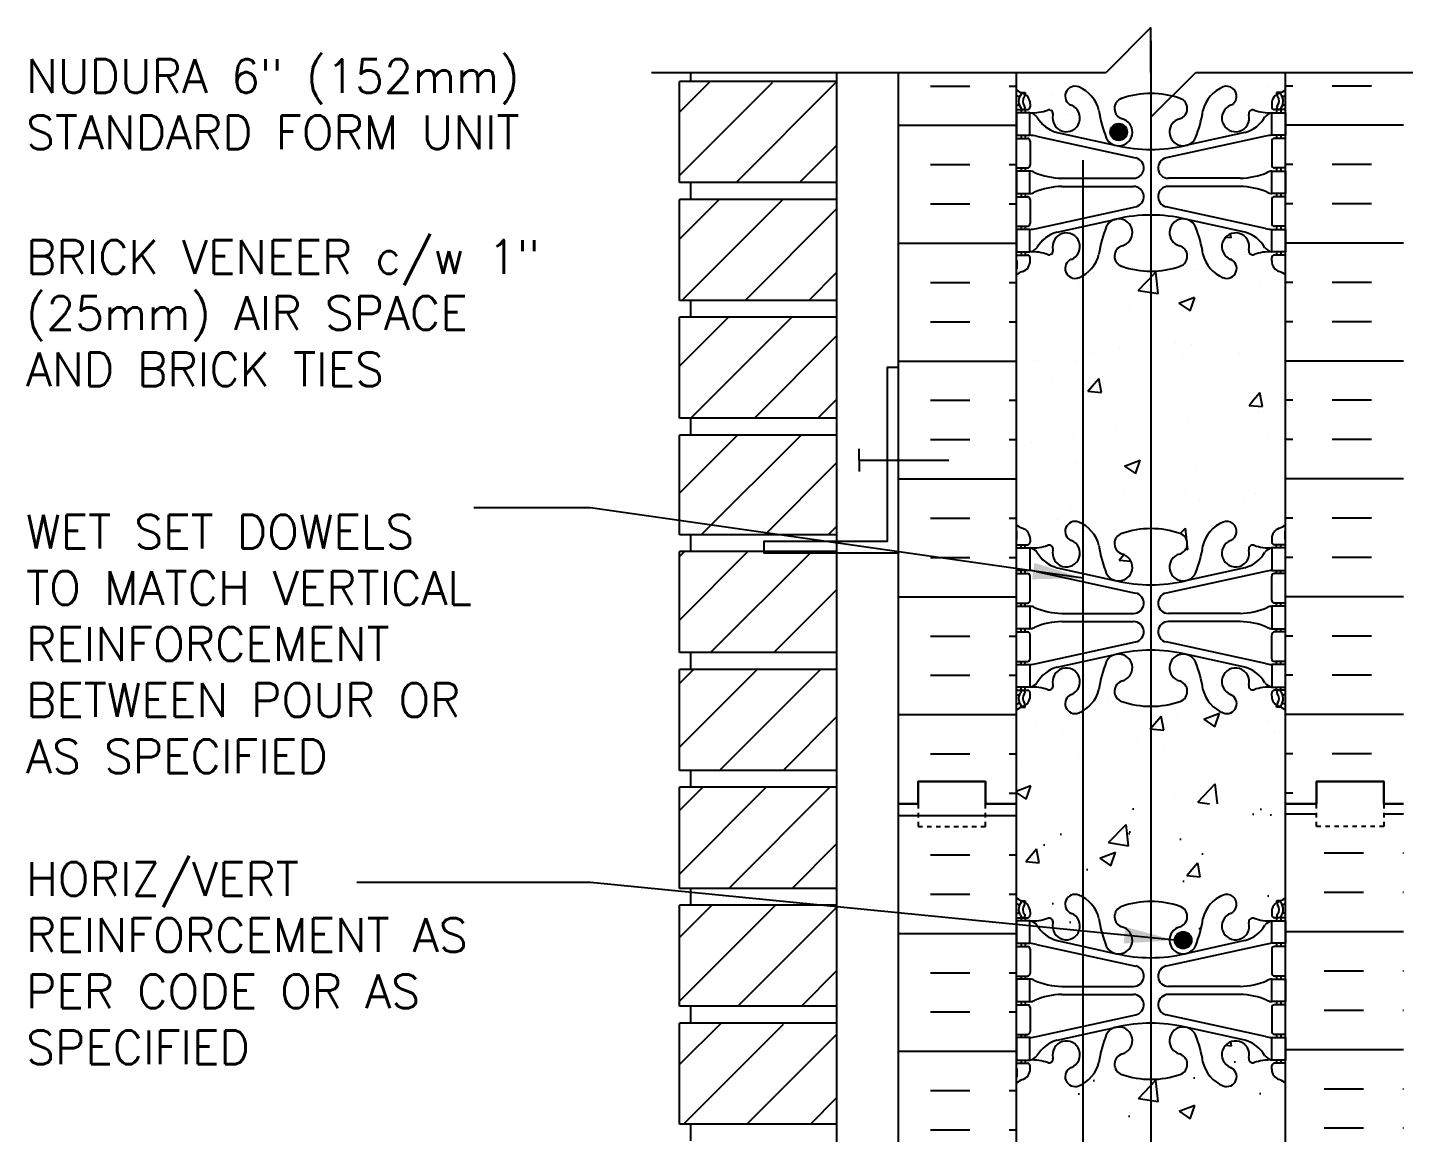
# Model space of a CAD drawing. Header units: inches. Extents: x 112.5 to 171.6, y -23.4 to 65.9.
# Drawn here: x 113.1 to 143.75, y 34.42 to 59.03 of the extents above; entities that cross this region are included whole.
import ezdxf

# ---------------------------------------------------------------- set-up
doc = ezdxf.new("R2010")
doc.units = ezdxf.units.IN
doc.header["$LTSCALE"] = 0.5
doc.header["$MEASUREMENT"] = 0
doc.linetypes.add('DASHED2', pattern=[0.375, 0.25, -0.125])
for name, color, linetype in [('HATCH', 12, 'Continuous'), ('line25', 2, 'Continuous'), ('LINE3', 3, 'Continuous'), ('LINE50', 5, 'Continuous'), ('LINE9', 9, 'Continuous'), ('TEXT', 4, 'Continuous'), ('Web_Edge', 9, 'Continuous')]:
    doc.layers.add(name, color=color, linetype=linetype)
doc.styles.add('DIM', font='romans.shx', dxfattribs={"width": 0.7})
doc.styles.add('ROMANS', font='romans.shx', dxfattribs={"height": 1.125})
doc.dimstyles.new('ext_12', dxfattribs={"dimscale": 12, "dimtxt": 0.09375, "dimasz": 0.09375, "dimexe": 0.09375, "dimexo": 0.0625, "dimgap": 0.0625, "dimtad": 1, "dimdec": 1, "dimzin": 3, "dimdsep": 46, "dimlunit": 4, "dimtxsty": 'DIM', "dimcen": 0.09, "dimdle": 0.09375, "dimclrt": 4, "dimadec": 0, "dimazin": 0, "dimtfac": 1, "dimtdec": 1, "dimtmove": 2, "dimatfit": 3, "dimfxl": 0, "dimfrac": 2, "dimtolj": 1, "dimtzin": 0, "dimarcsym": 0})

# ---------------------------------------------------------------- blocks, each defined once
blk = doc.blocks.new('6 web')
at = {"layer": 'Web_Edge'}
for p, q in [((-2.89, 6.845), (-2.8, 6.845)), ((-2.8, 6.845), (-2.8, 6.803)), ((2.89, 6.845), (2.8, 6.845)), ((2.8, 6.845), (2.8, 6.803)), ((-3, 6.566), (-2.958, 6.566)), ((-3, 6.466), (-2.752, 6.466)), ((-2.89, 6.466), (-2.89, 6.396)), ((-2.8, 6.466), (-2.8, 6.396)), ((-2.69, 6.596), (-2.69, 6.529)), ((2.69, 6.596), (2.69, 6.529)), ((3, 6.466), (2.752, 6.466)), ((2.8, 6.466), (2.8, 6.396)), ((2.89, 6.466), (2.89, 6.396)), ((3, 6.566), (2.958, 6.566)), ((-3, 5.826), (-2.752, 5.826)), ((-2.89, 5.896), (-2.89, 5.826)), ((-2.8, 5.896), (-2.8, 5.826)), ((-2.551, 5.872), (-0.34, 5.391)), ((-2.09, 5.955), (-0.768, 5.665)), ((2.551, 5.872), (0.34, 5.391)), ((2.09, 5.955), (0.768, 5.665)), ((3, 5.826), (2.752, 5.826)), ((2.8, 5.896), (2.8, 5.826)), ((2.89, 5.896), (2.89, 5.826)), ((-2.69, 5.764), (-2.69, 5.229)), ((2.69, 5.764), (2.69, 5.229)), ((-3, 5.166), (-2.752, 5.166)), ((-2.89, 5.166), (-2.89, 5.096)), ((-2.8, 5.166), (-2.8, 5.096)), ((-1.985, 4.936), (-0.389, 4.936)), ((1.985, 4.936), (0.389, 4.936)), ((3, 5.166), (2.752, 5.166)), ((2.8, 5.166), (2.8, 5.096)), ((2.89, 5.166), (2.89, 5.096)), ((-1.985, 4.756), (-0.389, 4.756)), ((1.985, 4.756), (0.389, 4.756)), ((-3, 4.526), (-2.752, 4.526)), ((-2.89, 4.596), (-2.89, 4.526)), ((-2.8, 4.596), (-2.8, 4.526)), ((-2.69, 4.464), (-2.69, 3.929)), ((-2.551, 3.82), (-0.34, 4.302)), ((2.551, 3.82), (0.34, 4.302)), ((2.69, 4.464), (2.69, 3.929)), ((3, 4.526), (2.752, 4.526)), ((2.8, 4.596), (2.8, 4.526)), ((2.89, 4.596), (2.89, 4.526)), ((-2.09, 3.737), (-0.768, 4.028)), ((2.09, 3.737), (0.768, 4.028)), ((-3, 3.866), (-2.752, 3.866)), ((-2.89, 3.866), (-2.89, 3.796)), ((-2.8, 3.866), (-2.8, 3.796)), ((3, 3.866), (2.752, 3.866)), ((2.8, 3.866), (2.8, 3.796)), ((2.89, 3.866), (2.89, 3.796)), ((-3, 3.226), (-2.752, 3.226)), ((-2.99, 3.106), (-2.99, 2.92)), ((-2.89, 3.296), (-2.89, 3.226)), ((-2.8, 3.296), (-2.8, 3.226)), ((-2.69, 3.096), (-2.69, 3.164)), ((2.69, 3.096), (2.69, 3.164)), ((3, 3.226), (2.752, 3.226)), ((2.8, 3.296), (2.8, 3.226)), ((2.89, 3.296), (2.89, 3.226)), ((2.99, 3.106), (2.99, 2.92)), ((-2.99, -3.106), (-2.99, -2.92)), ((2.99, -3.106), (2.99, -2.92)), ((-3, -3.226), (-2.752, -3.226)), ((-2.89, -3.296), (-2.89, -3.226)), ((-2.8, -3.296), (-2.8, -3.226)), ((-2.69, -3.096), (-2.69, -3.164)), ((2.69, -3.096), (2.69, -3.164)), ((3, -3.226), (2.752, -3.226)), ((2.8, -3.296), (2.8, -3.226)), ((2.89, -3.296), (2.89, -3.226)), ((-3, -3.866), (-2.752, -3.866)), ((-2.89, -3.866), (-2.89, -3.796)), ((-2.8, -3.866), (-2.8, -3.796)), ((-2.69, -4.464), (-2.69, -3.929)), ((-2.551, -3.82), (-0.34, -4.302)), ((-2.09, -3.737), (-0.768, -4.028)), ((2.551, -3.82), (0.34, -4.302)), ((2.09, -3.737), (0.768, -4.028)), ((2.69, -4.464), (2.69, -3.929)), ((3, -3.866), (2.752, -3.866)), ((2.8, -3.866), (2.8, -3.796)), ((2.89, -3.866), (2.89, -3.796)), ((-3, -4.526), (-2.752, -4.526)), ((-2.89, -4.596), (-2.89, -4.526)), ((-2.8, -4.596), (-2.8, -4.526)), ((3, -4.526), (2.752, -4.526)), ((2.8, -4.596), (2.8, -4.526)), ((2.89, -4.596), (2.89, -4.526)), ((-1.985, -4.756), (-0.389, -4.756)), ((1.985, -4.756), (0.389, -4.756)), ((-3, -5.166), (-2.752, -5.166)), ((-2.89, -5.166), (-2.89, -5.096)), ((-2.8, -5.166), (-2.8, -5.096)), ((-1.985, -4.936), (-0.389, -4.936)), ((1.985, -4.936), (0.389, -4.936)), ((3, -5.166), (2.752, -5.166)), ((2.8, -5.166), (2.8, -5.096)), ((2.89, -5.166), (2.89, -5.096)), ((-2.69, -5.764), (-2.69, -5.229)), ((-2.551, -5.872), (-0.34, -5.391)), ((2.551, -5.872), (0.34, -5.391)), ((2.69, -5.764), (2.69, -5.229)), ((-2.09, -5.955), (-0.768, -5.665)), ((2.09, -5.955), (0.768, -5.665)), ((-3, -5.826), (-2.752, -5.826)), ((-2.89, -5.896), (-2.89, -5.826)), ((-2.8, -5.896), (-2.8, -5.826)), ((3, -5.826), (2.752, -5.826)), ((2.8, -5.896), (2.8, -5.826)), ((2.89, -5.896), (2.89, -5.826)), ((-2.89, -6.466), (-2.89, -6.396)), ((-2.8, -6.466), (-2.8, -6.396)), ((2.8, -6.466), (2.8, -6.396)), ((2.89, -6.466), (2.89, -6.396)), ((-3, -6.466), (-2.752, -6.466)), ((-3, -6.566), (-2.958, -6.566)), ((-2.69, -6.596), (-2.69, -6.529)), ((2.69, -6.596), (2.69, -6.529)), ((3, -6.466), (2.752, -6.466)), ((3, -6.566), (2.958, -6.566)), ((-2.89, -6.845), (-2.8, -6.845)), ((-2.8, -6.845), (-2.8, -6.803)), ((2.8, -6.845), (2.8, -6.803)), ((2.89, -6.845), (2.8, -6.845))]:
    blk.add_line(p, q, dxfattribs=at)
for points in [[(-2.995, 5.896), (-2.695, 5.896), (-2.695, 6.396), (-2.995, 6.396)], [(2.995, 5.896), (2.695, 5.896), (2.695, 6.396), (2.995, 6.396)], [(-2.995, 4.596), (-2.695, 4.596), (-2.695, 5.096), (-2.995, 5.096)], [(2.995, 4.596), (2.695, 4.596), (2.695, 5.096), (2.995, 5.096)], [(-2.995, 3.296), (-2.695, 3.296), (-2.695, 3.796), (-2.995, 3.796)], [(2.995, 3.296), (2.695, 3.296), (2.695, 3.796), (2.995, 3.796)], [(-2.995, -3.296), (-2.695, -3.296), (-2.695, -3.796), (-2.995, -3.796)], [(2.995, -3.296), (2.695, -3.296), (2.695, -3.796), (2.995, -3.796)], [(-2.995, -4.596), (-2.695, -4.596), (-2.695, -5.096), (-2.995, -5.096)], [(2.995, -4.596), (2.695, -4.596), (2.695, -5.096), (2.995, -5.096)], [(-2.995, -5.896), (-2.695, -5.896), (-2.695, -6.396), (-2.995, -6.396)], [(2.995, -5.896), (2.695, -5.896), (2.695, -6.396), (2.995, -6.396)]]:
    blk.add_lwpolyline(points, close=True, dxfattribs=at)
for centre, radius, start, end in [((-2.69, 7.303), 0.5, 231.6833, 250.5288), ((-2.69, 7.303), 0.6, 238.8907, 245.0748), ((-2.696, 6.651), 0.25, 140.1145, 222.4609), ((-2.951, 6.741), 0.02, 340.7916, 65.0748), ((-2.854, 6.782), 0.045, 319.1879, 141.448), ((-2.94, 6.596), 0.25, 0, 70.5288), ((-2.696, 6.651), 0.16, 140.0001, 222.4609), ((-1.69, 6.766), 0.22, 68.1963, 248.1963), ((-1.885, 6.278), 0.745, 13.2652, 68.1963), ((0, 4.825), 2, 90, 108.923), ((0, 4.825), 2, 71.077, 90), ((1.885, 6.278), 0.745, 111.8037, 166.7348), ((1.69, 6.766), 0.22, 291.8037, 111.8037), ((2.94, 6.596), 0.25, 109.4712, 180), ((2.854, 6.782), 0.045, 38.552, 220.8121), ((2.696, 6.651), 0.16, 317.5391, 39.9999), ((2.69, 7.303), 0.5, 289.4712, 308.3167), ((2.696, 6.651), 0.25, 317.5391, 39.8855), ((2.951, 6.741), 0.02, 114.9252, 199.2084), ((2.69, 7.303), 0.6, 294.9252, 301.1093), ((-2.958, 6.586), 0.02, 270, 14.1541), ((-2.848, 6.512), 0.045, 222.4609, 42.4609), ((-2.752, 6.529), 0.0625, 270, 0), ((-2.639, 7.395), 1, 266.7879, 289.9067), ((-2.269, 6.369), 0.09, 346.6795, 108.8651), ((-1.885, 6.278), 0.305, 166.6795, 68.1963), ((1.803, 6.92), 3, 189.0273, 201.1984), ((-0.571, 6.49), 0.24, 108.923, 254.2747), ((0.571, 6.49), 0.24, 285.7253, 71.077), ((-1.803, 6.92), 3, 338.8016, 350.9727), ((1.885, 6.278), 0.305, 111.8037, 13.3205), ((2.269, 6.369), 0.09, 71.1349, 193.3205), ((2.639, 7.395), 1, 250.0933, 273.2121), ((2.752, 6.529), 0.0625, 180, 270), ((2.848, 6.512), 0.045, 137.5391, 317.5391), ((2.958, 6.586), 0.02, 165.8459, 270), ((-2.738, 6.15), 0.25, 37.2777, 80.0823), ((-1.891, 6.678), 0.75, 210.155, 254.5838), ((-0.718, 5.966), 0.305, 205.3782, 74.2747), ((0.718, 5.966), 0.305, 105.7253, 334.6218), ((1.891, 6.678), 0.75, 285.4162, 329.845), ((2.738, 6.15), 0.25, 99.9177, 142.7223), ((-2.752, 5.764), 0.0625, 0, 90), ((-2.786, 4.9), 1, 76.4291, 84.7991), ((2.786, 4.9), 1, 95.2009, 103.5709), ((2.752, 5.764), 0.0625, 90, 180), ((0, 8.932), 3.356, 256.7692, 270), ((0, 8.932), 3.356, 270, 283.2308), ((-2.752, 5.229), 0.0625, 270, 0), ((-0.389, 5.166), 0.23, 270, 77.6055), ((0.389, 5.166), 0.23, 102.3945, 270), ((2.752, 5.229), 0.0625, 180, 270), ((-2.699, 4.877), 0.219, 60.4937, 88.92), ((-1.955, 6.536), 1.6, 246.5673, 268.9203), ((1.955, 6.536), 1.6, 271.0797, 293.4327), ((2.699, 4.877), 0.219, 91.08, 119.5063), ((-2.699, 4.815), 0.219, 271.08, 299.5063), ((-2.699, 4.815), 0.219, 271.08, 299.5063), ((-1.955, 3.156), 1.6, 91.0797, 113.4327), ((-1.955, 3.156), 1.6, 91.0797, 113.4327), ((-0.389, 4.526), 0.23, 282.3945, 90), ((0.389, 4.526), 0.23, 90, 257.6055), ((1.955, 3.156), 1.6, 66.5673, 88.9203), ((1.955, 3.156), 1.6, 66.5673, 88.9203), ((2.699, 4.815), 0.219, 240.4937, 268.92), ((2.699, 4.815), 0.219, 240.4937, 268.92), ((-2.752, 4.464), 0.0625, 0, 90), ((2.752, 4.464), 0.0625, 90, 180), ((-0.718, 3.727), 0.305, 285.7253, 154.6218), ((0, 0.761), 3.356, 90, 103.2308), ((0, 0.761), 3.356, 76.7692, 90), ((0.718, 3.727), 0.305, 25.3782, 254.2747), ((-2.752, 3.929), 0.0625, 270, 0), ((-2.786, 4.792), 1, 275.2009, 283.5709), ((-1.891, 3.014), 0.75, 105.4162, 149.845), ((-1.885, 3.414), 0.305, 291.8037, 193.3205), ((1.803, 2.773), 3, 158.8016, 170.9727), ((-1.803, 2.773), 3, 9.0273, 21.1984), ((1.885, 3.414), 0.305, 346.6795, 248.1963), ((1.891, 3.014), 0.75, 30.155, 74.5838), ((2.786, 4.792), 1, 256.4291, 264.7991), ((2.752, 3.929), 0.0625, 180, 270), ((-2.738, 3.542), 0.25, 279.9177, 322.7223), ((-0.571, 3.202), 0.24, 105.7253, 251.077), ((0.571, 3.202), 0.24, 288.923, 74.2747), ((2.738, 3.542), 0.25, 217.2777, 260.0823), ((-3.01, 3.106), 0.02, 0, 60.012), ((-2.94, 3.096), 0.25, 289.4712, 360), ((-2.752, 3.164), 0.0625, 360, 90), ((-2.639, 2.298), 1, 70.0933, 93.2121), ((-2.269, 3.323), 0.09, 251.1349, 13.3205), ((-1.69, 2.927), 0.22, 111.8037, 291.8037), ((-1.885, 3.414), 0.745, 291.8037, 346.7348), ((1.885, 3.414), 0.745, 193.2652, 248.1963), ((1.69, 2.927), 0.22, 248.1963, 68.1963), ((2.269, 3.323), 0.09, 166.6795, 288.8651), ((2.639, 2.298), 1, 86.7879, 109.9067), ((2.752, 3.164), 0.0625, 90, 180), ((2.94, 3.096), 0.25, 180, 250.5288), ((3.01, 3.106), 0.02, 119.988, 180), ((-3.01, 2.92), 0.02, 301.073, 0), ((-2.69, 2.389), 0.6, 121.073, 121.1093), ((-2.69, 2.389), 0.5, 109.4712, 128.3167), ((0, 4.867), 2, 251.077, 270), ((0, 4.867), 2, 270, 288.923), ((2.69, 2.389), 0.5, 51.6833, 70.5288), ((3.01, 2.92), 0.02, 180, 238.927), ((2.69, 2.389), 0.6, 58.8907, 58.927), ((-1.69, -2.927), 0.22, 68.1963, 248.1963), ((-1.885, -3.414), 0.745, 13.2652, 68.1963), ((1.885, -3.414), 0.745, 111.8037, 166.7348), ((1.69, -2.927), 0.22, 291.8037, 111.8037), ((-2.69, -2.389), 0.5, 231.6833, 250.5288), ((-2.69, -2.389), 0.6, 238.8907, 238.927), ((-3.01, -2.92), 0.02, 360, 58.927), ((-2.94, -3.096), 0.25, 0, 70.5288), ((-0.571, -3.202), 0.24, 108.923, 254.2747), ((0, -4.867), 2, 90, 108.923), ((0, -4.867), 2, 71.077, 90), ((0.571, -3.202), 0.24, 285.7253, 71.077), ((2.94, -3.096), 0.25, 109.4712, 180), ((2.69, -2.389), 0.5, 289.4712, 308.3167), ((3.01, -2.92), 0.02, 121.073, 180), ((2.69, -2.389), 0.6, 301.073, 301.1093), ((-3.01, -3.106), 0.02, 299.988, 360), ((-2.752, -3.164), 0.0625, 270, 0), ((-2.639, -2.298), 1, 266.7879, 289.9067), ((-2.738, -3.542), 0.25, 37.2777, 80.0823), ((-2.269, -3.323), 0.09, 346.6795, 108.8651), ((-1.885, -3.414), 0.305, 166.6795, 68.1963), ((1.803, -2.773), 3, 189.0273, 201.1984), ((-1.803, -2.773), 3, 338.8016, 350.9727), ((1.885, -3.414), 0.305, 111.8037, 13.3205), ((2.269, -3.323), 0.09, 71.1349, 193.3205), ((2.639, -2.298), 1, 250.0933, 273.2121), ((2.738, -3.542), 0.25, 99.9177, 142.7223), ((2.752, -3.164), 0.0625, 180, 270), ((3.01, -3.106), 0.02, 180, 240.012), ((-1.891, -3.014), 0.75, 210.155, 254.5838), ((-0.718, -3.727), 0.305, 205.3782, 74.2747), ((0.718, -3.727), 0.305, 105.7253, 334.6218), ((1.891, -3.014), 0.75, 285.4162, 329.845), ((-2.752, -3.929), 0.0625, 0, 90), ((-2.786, -4.792), 1, 76.4291, 84.7991), ((2.786, -4.792), 1, 95.2009, 103.5709), ((2.752, -3.929), 0.0625, 90, 180), ((0, -0.761), 3.356, 256.7692, 270), ((0, -0.761), 3.356, 270, 283.2308), ((-2.752, -4.464), 0.0625, 270, 0), ((-2.699, -4.815), 0.219, 60.4937, 88.92), ((-2.699, -4.815), 0.219, 60.4937, 88.92), ((-0.389, -4.526), 0.23, 270, 77.6055), ((0.389, -4.526), 0.23, 102.3945, 270), ((2.699, -4.815), 0.219, 91.08, 119.5063), ((2.699, -4.815), 0.219, 91.08, 119.5063), ((2.752, -4.464), 0.0625, 180, 270), ((-1.955, -3.156), 1.6, 246.5673, 268.9203), ((-1.955, -3.156), 1.6, 246.5673, 268.9203), ((1.955, -3.156), 1.6, 271.0797, 293.4327), ((1.955, -3.156), 1.6, 271.0797, 293.4327), ((-2.752, -5.229), 0.0625, 0, 90), ((-2.699, -4.877), 0.219, 271.08, 299.5063), ((-1.955, -6.536), 1.6, 91.0797, 113.4327), ((-0.389, -5.166), 0.23, 282.3945, 90), ((0.389, -5.166), 0.23, 90, 257.6055), ((1.955, -6.536), 1.6, 66.5673, 88.9203), ((2.699, -4.877), 0.219, 240.4937, 268.92), ((2.752, -5.229), 0.0625, 90, 180), ((-2.752, -5.764), 0.0625, 270, 0), ((-0.718, -5.966), 0.305, 285.7253, 154.6218), ((0, -8.932), 3.356, 90, 103.2308), ((0, -8.932), 3.356, 76.7692, 90), ((0.718, -5.966), 0.305, 25.3782, 254.2747), ((2.752, -5.764), 0.0625, 180, 270), ((-2.786, -4.9), 1, 275.2009, 283.5709), ((-1.891, -6.678), 0.75, 105.4162, 149.845), ((-1.885, -6.278), 0.305, 291.8037, 193.3205), ((1.803, -6.92), 3, 158.8016, 170.9727), ((-1.803, -6.92), 3, 9.0273, 21.1984), ((1.885, -6.278), 0.305, 346.6795, 248.1963), ((1.891, -6.678), 0.75, 30.155, 74.5838), ((2.786, -4.9), 1, 256.4291, 264.7991), ((-2.738, -6.15), 0.25, 279.9177, 322.7223), ((-2.639, -7.395), 1, 70.0933, 93.2121), ((-2.269, -6.369), 0.09, 251.1349, 13.3205), ((-0.571, -6.49), 0.24, 105.7253, 251.077), ((0.571, -6.49), 0.24, 288.923, 74.2747), ((2.269, -6.369), 0.09, 166.6795, 288.8651), ((2.639, -7.395), 1, 86.7879, 109.9067), ((2.738, -6.15), 0.25, 217.2777, 260.0823), ((-2.958, -6.586), 0.02, 345.8459, 90), ((-2.696, -6.651), 0.25, 137.5391, 219.8855), ((-2.951, -6.741), 0.02, 294.9252, 19.2084), ((-2.848, -6.512), 0.045, 317.5391, 137.5391), ((-2.94, -6.596), 0.25, 289.4712, 360), ((-2.696, -6.651), 0.16, 137.5391, 219.9999), ((-2.752, -6.529), 0.0625, 360, 90), ((-1.69, -6.766), 0.22, 111.8037, 291.8037), ((-1.885, -6.278), 0.745, 291.8037, 346.7348), ((0, -4.825), 2, 251.077, 270), ((0, -4.825), 2, 270, 288.923), ((1.885, -6.278), 0.745, 193.2652, 248.1963), ((1.69, -6.766), 0.22, 248.1963, 68.1963), ((2.752, -6.529), 0.0625, 90, 180), ((2.94, -6.596), 0.25, 180, 250.5288), ((2.848, -6.512), 0.045, 42.4609, 222.4609), ((2.696, -6.651), 0.16, 320.0001, 42.4609), ((2.696, -6.651), 0.25, 320.1145, 42.4609), ((2.951, -6.741), 0.02, 160.7916, 245.0748), ((2.958, -6.586), 0.02, 90, 194.1541), ((-2.69, -7.303), 0.6, 114.9252, 121.1093), ((-2.69, -7.303), 0.5, 109.4712, 128.3167), ((-2.854, -6.782), 0.045, 218.552, 40.8121), ((2.854, -6.782), 0.045, 139.1879, 321.448), ((2.69, -7.303), 0.5, 51.6833, 70.5288), ((2.69, -7.303), 0.6, 58.8907, 65.0748)]:
    blk.add_arc(centre, radius, start, end, dxfattribs=at)

msp = doc.modelspace()

# ---------------------------------------------------------------- hatches: boundary and pattern name
at = {"layer": 'HATCH'}
h = msp.add_hatch(dxfattribs=at)
h.set_pattern_fill('INSUL', color=256, scale=7, style=0)
h.set_pattern_definition([(0, (-2791.0402, -373.275), (0, 2.625), []), (0, (-2791.0402, -372.4), (0, 2.625), [0.875, -0.875]), (0, (-2791.0402, -371.525), (0, 2.625), [0.875, -0.875])])
h.paths.add_polyline_path([(132.496, 23.734), (132.934, 23.734), (132.934, 24.234), (134.434, 24.234), (134.434, 23.734), (135.121, 23.734), (135.121, 41.734), (134.434, 41.734), (134.434, 42.234), (132.934, 42.234), (132.934, 41.734), (132.496, 41.734)])
h = msp.add_hatch(dxfattribs=at)
h.set_pattern_fill('AR-CONC', color=256, scale=0.5, style=0)
h.set_pattern_definition([(50, (-2791.0402, -373.275), (3.586301, -0.3137607), [0.375, -4.125]), (355, (-2791.04, -373.275), (-0.6937567, 3.7609607), [0.3, -3.3]), (100.4514, (-2790.7413, -373.3012), (2.892547, 3.4471977), [0.318701, -3.5057106]), (46.1842, (-2791.04, -372.275), (5.336205, -0.827595), [0.5625, -6.1875]), (96.6356, (-2790.5955, -372.344), (4.6733135, 4.870589), [0.478051, -5.258565]), (351.1842, (-2791.04, -372.275), (4.67331, 4.870593), [0.45, -4.95]), (21, (-2790.5402, -372.525), (2.9845353, -2.0130945), [0.375, -4.125]), (326, (-2790.54, -372.525), (1.2165767, 3.62575), [0.3, -3.3]), (71.4514, (-2790.2914, -372.693), (4.201113, 1.6126525), [0.318701, -3.5057106]), (37.5, (-2791.0402, -373.2751), (0.0607993, 1.66446927), [0, -3.26, 0, -3.35, 0, -3.3125]), (7.5, (-2791.0402, -373.275), (1.3153477, 1.9720586), [0, -1.91, 0, -3.185, 0, -1.2625]), (327.5, (-2792.1552, -373.2751), (2.6691122, -0.11277436), [0, -1.25, 0, -3.9, 0, -5.175]), (317.5, (-2792.6552, -373.275), (2.9159308, 0.500525), [0, -1.625, 0, -2.59, 0, -3.675])])
h.paths.add_polyline_path([(138.121, 39.56, -0.082755), (138.77, 39.452, -0.735593), (138.757, 38.994, 0.955472), (138.896, 38.4), (138.915, 38.405, 0.223253), (139.115, 38.569, 0.053157), (139.281, 39.184, -0.24438), (139.73, 39.704, -1), (139.893, 39.296, 2.182095), (140.303, 39.083, -0.601435), (140.423, 39.188, 0.10046), (140.816, 39.131), (140.921, 39.131), (140.921, 39.201), (140.874, 39.201, -0.414214), (140.811, 39.263), (140.811, 39.331, -0.249069), (140.921, 39.538), (140.921, 39.579), (141.011, 39.579, 0.064398), (141.121, 39.645), (141.121, 41.734), (135.121, 41.734), (135.121, 39.645, 0.064398), (135.231, 39.579), (135.321, 39.579), (135.321, 39.538, -0.249069), (135.431, 39.331), (135.431, 39.263, -0.414214), (135.369, 39.201), (135.321, 39.201), (135.321, 39.131), (135.426, 39.131, 0.10046), (135.82, 39.188, -0.601435), (135.94, 39.083, 2.182095), (136.35, 39.296, -1), (136.513, 39.704, -0.24438), (136.962, 39.184, 0.053157), (137.127, 38.569, 0.223253), (137.328, 38.405), (137.347, 38.4, 0.955472), (137.486, 38.994, -0.735593), (137.473, 39.452, -0.082755)])
h.paths.add_polyline_path([(141.121, 32.734), (141.121, 35.516, 0.082415), (140.978, 35.595, -0.317837), (140.811, 35.831), (140.811, 35.898, -0.414214), (140.874, 35.961), (140.921, 35.961), (140.921, 36.031), (140.816, 36.031, 0.10046), (140.423, 35.973, -0.601435), (140.303, 36.078, 2.182095), (139.893, 35.865, -1), (139.73, 35.457, -0.24438), (139.281, 35.978, 0.053157), (139.115, 36.592, 0.223253), (138.915, 36.757), (138.896, 36.761, 0.955472), (138.757, 36.167, -0.735593), (138.77, 35.709, -0.082755), (138.121, 35.601, -0.082755), (137.473, 35.709, -0.735593), (137.486, 36.167, 0.955472), (137.347, 36.761), (137.328, 36.757, 0.223253), (137.127, 36.592, 0.053157), (136.962, 35.978, -0.24438), (136.513, 35.457, -1), (136.35, 35.865, 2.182095), (135.94, 36.078, -0.601435), (135.82, 35.973, 0.10046), (135.426, 36.031), (135.321, 36.031), (135.321, 35.961), (135.369, 35.961, -0.414214), (135.431, 35.898), (135.431, 35.831, -0.317837), (135.265, 35.595, 0.082415), (135.121, 35.516), (135.121, 32.734)])
h.paths.add_polyline_path([(135.121, 32.734), (135.121, 29.953, 0.082415), (135.265, 29.874, -0.317837), (135.431, 29.638), (135.431, 29.571, -0.414214), (135.369, 29.508), (135.321, 29.508), (135.321, 29.438), (135.426, 29.438, 0.10046), (135.82, 29.495, -0.601435), (135.94, 29.391, 2.182095), (136.35, 29.603, -1), (136.513, 30.012, -0.24438), (136.962, 29.491, 0.053157), (137.127, 28.877, 0.223253), (137.328, 28.712), (137.347, 28.708, 0.955472), (137.486, 29.301, -0.735593), (137.473, 29.759, -0.082755), (138.121, 29.868, -0.082755), (138.77, 29.759, -0.735593), (138.757, 29.301, 0.955472), (138.896, 28.708), (138.915, 28.712, 0.223253), (139.115, 28.877, 0.053157), (139.281, 29.491, -0.24438), (139.73, 30.012, -1), (139.893, 29.603, 2.182095), (140.303, 29.391, -0.601435), (140.423, 29.495, 0.10046), (140.816, 29.438), (140.921, 29.438), (140.921, 29.508), (140.874, 29.508, -0.414214), (140.811, 29.571), (140.811, 29.638, -0.317837), (140.978, 29.874, 0.082415), (141.121, 29.953), (141.121, 32.734)])
h.paths.add_polyline_path([(137.473, 26.017, -0.735593), (137.486, 26.475, 0.955472), (137.347, 27.069), (137.328, 27.064, 0.223253), (137.127, 26.899, 0.053157), (136.962, 26.285, -0.24438), (136.513, 25.765, -1), (136.35, 26.173, 2.182095), (135.94, 26.386, -0.601435), (135.82, 26.281, 0.10046), (135.426, 26.338), (135.321, 26.338), (135.321, 26.268), (135.369, 26.268, -0.414214), (135.431, 26.206), (135.431, 26.138, -0.249069), (135.321, 25.931), (135.321, 25.889), (135.231, 25.889, 0.064398), (135.121, 25.823), (135.121, 23.734), (141.121, 23.734), (141.121, 25.823, 0.064398), (141.011, 25.889), (140.921, 25.889), (140.921, 25.931, -0.249069), (140.811, 26.138), (140.811, 26.206, -0.414214), (140.874, 26.268), (140.921, 26.268), (140.921, 26.338), (140.816, 26.338, 0.10046), (140.423, 26.281, -0.601435), (140.303, 26.386, 2.182095), (139.893, 26.173, -1), (139.73, 25.765, -0.24438), (139.281, 26.285, 0.053157), (139.115, 26.899, 0.223253), (138.915, 27.064), (138.896, 27.069, 0.955472), (138.757, 26.475, -0.735593), (138.77, 26.017, -0.082755), (138.121, 25.909, -0.082755)])
h = msp.add_hatch(dxfattribs=at)
h.set_pattern_fill('INSUL', color=256, scale=7, style=0)
h.set_pattern_definition([(0, (21.2317, -8.359), (0, 2.625), []), (0, (21.2317, -7.484), (0, 2.625), [0.875, -0.875]), (0, (21.2317, -6.609), (0, 2.625), [0.875, -0.875])])
h.paths.add_polyline_path([(143.746, 41.734), (143.309, 41.734), (143.309, 41.234), (141.809, 41.234), (141.809, 41.734), (141.121, 41.734), (141.121, 31.484), (143.746, 28.859), (143.746, 29.984)])
h.paths.add_polyline_path([(143.746, 20.734), (141.121, 18.109), (141.121, 5.734), (143.746, 5.734)])
at = {"layer": 'LINE3'}
for points in [[(137.59, 56.7, 1), (137.215, 56.7, 1)], [(139.027, 38.7, 1), (138.652, 38.7, 1)]]:
    msp.add_hatch(color=256, dxfattribs=at).paths.add_polyline_path(points)

# ---------------------------------------------------------------- linework, layer by layer
at = {"layer": 'HATCH'}
for p, q in [((127.621, 57.144), (128.303, 57.825)), ((127.621, 55.73), (129.692, 57.8)), ((128.881, 55.575), (131.106, 57.8)), ((133.21, 57.725), (134.085, 57.725)), ((134.96, 57.725), (135.121, 57.725)), ((140.727, 57.683), (140.727, 57.683)), ((141.283, 57.725), (141.121, 57.725)), ((143.033, 57.725), (142.158, 57.725)), ((135.931, 57.514), (135.931, 57.514)), ((136.318, 57.102), (136.318, 57.102)), ((132.496, 56.85), (135.121, 56.85)), ((139.203, 56.958), (139.203, 56.958)), ((143.746, 56.85), (141.121, 56.85)), ((130.295, 55.575), (131.121, 56.401)), ((133.21, 55.975), (134.085, 55.975)), ((134.96, 55.975), (135.121, 55.975)), ((141.283, 55.975), (141.121, 55.975)), ((143.033, 55.975), (142.158, 55.975)), ((127.621, 54.315), (128.506, 55.2)), ((127.67, 52.95), (129.92, 55.2)), ((129.084, 52.95), (131.121, 54.987)), ((133.21, 55.1), (134.085, 55.1)), ((134.96, 55.1), (135.121, 55.1)), ((141.283, 55.1), (141.121, 55.1)), ((143.033, 55.1), (142.158, 55.1)), ((139.785, 54.359), (139.911, 54.348)), ((139.911, 54.345), (139.895, 54.433)), ((132.496, 54.225), (135.121, 54.225)), ((139.99, 53.988), (139.99, 53.988)), ((143.746, 54.225), (141.121, 54.225)), ((130.499, 52.95), (131.121, 53.573)), ((133.21, 53.35), (134.085, 53.35)), ((134.96, 53.35), (135.121, 53.35)), ((136.845, 53.574), (136.845, 53.574)), ((137.839, 53.172), (138.228, 53.578)), ((138.283, 53.101), (138.228, 53.576)), ((139.082, 53.629), (139.082, 53.629)), ((141.283, 53.35), (141.121, 53.35)), ((143.033, 53.35), (142.158, 53.35)), ((136.514, 53.277), (136.514, 53.277)), ((137.839, 53.172), (138.283, 53.103)), ((140.55, 53.281), (140.55, 53.281)), ((137.634, 52.781), (137.634, 52.781)), ((138.745, 52.886), (139.095, 53.02)), ((138.745, 52.886), (138.994, 52.718)), ((138.994, 52.716), (139.096, 53.018)), ((127.621, 51.487), (128.709, 52.575)), ((127.874, 50.325), (130.124, 52.575)), ((133.21, 52.475), (134.085, 52.475)), ((134.96, 52.475), (135.121, 52.475)), ((141.283, 52.475), (141.121, 52.475)), ((143.033, 52.475), (142.158, 52.475)), ((129.288, 50.325), (131.121, 52.159)), ((137.431, 51.87), (137.431, 51.87)), ((138.675, 52.016), (138.675, 52.016)), ((139.021, 51.965), (139.021, 51.965)), ((132.496, 51.6), (135.121, 51.6)), ((135.529, 51.602), (135.529, 51.602)), ((136.454, 51.613), (136.454, 51.613)), ((136.781, 51.767), (136.781, 51.767)), ((138.832, 51.683), (138.832, 51.683)), ((140.1, 51.757), (140.1, 51.757)), ((143.746, 51.6), (141.121, 51.6)), ((135.916, 51.182), (135.916, 51.182)), ((136.719, 50.927), (136.961, 51.214)), ((137.019, 50.898), (136.961, 51.212)), ((136.719, 50.927), (137.018, 50.9)), ((140.408, 50.734), (140.547, 50.9)), ((140.577, 50.734), (140.547, 50.898)), ((130.702, 50.325), (131.121, 50.744)), ((133.21, 50.725), (134.085, 50.725)), ((134.96, 50.725), (135.121, 50.725)), ((140.306, 50.613), (140.408, 50.734)), ((140.306, 50.613), (140.605, 50.587)), ((140.605, 50.584), (140.577, 50.734)), ((141.283, 50.725), (141.121, 50.725)), ((143.033, 50.725), (142.158, 50.725)), ((138.96, 50.3), (138.96, 50.3)), ((140.517, 50.46), (140.517, 50.46)), ((137.359, 50.044), (137.359, 50.044)), ((127.621, 48.659), (128.913, 49.95)), ((128.107, 47.73), (130.327, 49.95)), ((133.21, 49.85), (134.085, 49.85)), ((134.96, 49.85), (135.121, 49.85)), ((135.466, 49.795), (135.466, 49.795)), ((136.393, 49.948), (136.393, 49.948)), ((140.742, 49.933), (140.742, 49.933)), ((141.283, 49.85), (141.121, 49.85)), ((143.033, 49.85), (142.158, 49.85)), ((137.529, 49.26), (137.879, 49.395)), ((137.778, 49.09), (137.879, 49.392)), ((137.826, 49.432), (137.826, 49.432)), ((129.521, 47.73), (131.121, 49.33)), ((136.458, 49.315), (136.458, 49.315)), ((137.529, 49.26), (137.777, 49.092)), ((139.127, 49.202), (139.127, 49.202)), ((132.496, 48.975), (135.121, 48.975)), ((143.746, 48.975), (141.121, 48.975)), ((137.512, 48.643), (137.512, 48.643)), ((138.899, 48.636), (138.899, 48.636)), ((139.202, 48.488), (139.202, 48.488)), ((140.181, 48.53), (140.181, 48.53)), ((140.454, 48.652), (140.454, 48.652)), ((136.332, 48.284), (136.332, 48.284)), ((130.935, 47.73), (131.121, 47.916)), ((133.21, 48.1), (134.085, 48.1)), ((134.96, 48.1), (135.121, 48.1)), ((136.044, 48.072), (136.044, 48.072)), ((138.774, 47.758), (138.891, 47.88)), ((138.924, 47.594), (138.891, 47.878)), ((141.283, 48.1), (141.121, 48.1)), ((143.033, 48.1), (142.158, 48.1)), ((138.946, 47.403), (138.932, 47.526)), ((127.621, 47.244), (127.732, 47.355)), ((127.621, 45.83), (129.146, 47.355)), ((128.31, 45.105), (130.535, 47.33)), ((133.21, 47.225), (134.085, 47.225)), ((134.96, 47.225), (135.121, 47.225)), ((137.413, 47.166), (137.518, 47.29)), ((138.9, 47.412), (138.946, 47.405)), ((141.283, 47.225), (141.121, 47.225)), ((143.033, 47.225), (142.158, 47.225)), ((137.413, 47.166), (137.677, 47.143)), ((138.838, 46.971), (138.838, 46.971)), ((129.725, 45.105), (131.121, 46.502)), ((132.496, 46.35), (135.121, 46.35)), ((143.746, 46.35), (141.121, 46.35)), ((133.21, 45.475), (134.085, 45.475)), ((134.96, 45.475), (135.121, 45.475)), ((141.283, 45.475), (141.121, 45.475)), ((143.033, 45.475), (142.158, 45.475)), ((127.621, 44.416), (127.935, 44.73)), ((127.621, 43.002), (129.35, 44.73)), ((128.514, 42.48), (130.764, 44.73)), ((133.21, 44.6), (134.085, 44.6)), ((134.96, 44.6), (135.121, 44.6)), ((141.283, 44.6), (141.121, 44.6)), ((143.033, 44.6), (142.158, 44.6)), ((137.158, 44.105), (137.158, 44.105)), ((129.928, 42.48), (131.121, 43.673)), ((132.496, 43.725), (135.121, 43.725)), ((135.543, 43.547), (135.543, 43.547)), ((138.107, 43.405), (138.348, 43.692)), ((138.406, 43.376), (138.348, 43.69)), ((138.717, 43.642), (138.717, 43.642)), ((139.297, 43.621), (139.647, 43.756)), ((139.297, 43.621), (139.545, 43.454)), ((139.546, 43.451), (139.647, 43.753)), ((140.727, 43.602), (140.727, 43.602)), ((143.746, 43.725), (141.121, 43.725)), ((136.15, 43.29), (136.15, 43.29)), ((138.107, 43.405), (138.406, 43.378)), ((138.212, 43.434), (138.212, 43.434)), ((140.882, 43.321), (140.882, 43.321)), ((137.811, 43.101), (137.811, 43.101)), ((138.401, 42.985), (138.401, 42.985)), ((133.21, 42.85), (134.085, 42.85)), ((134.96, 42.85), (135.121, 42.85)), ((136.508, 42.736), (136.508, 42.736)), ((141.283, 42.85), (141.121, 42.85)), ((143.033, 42.85), (142.158, 42.85)), ((135.256, 42.571), (135.256, 42.571)), ((127.621, 41.587), (128.139, 42.105)), ((127.621, 40.173), (129.553, 42.105)), ((128.717, 39.855), (130.967, 42.105)), ((135.121, 42.019), (135.446, 42.143)), ((135.121, 41.991), (135.344, 41.841)), ((135.345, 41.839), (135.446, 42.141)), ((139.164, 41.776), (139.554, 42.181)), ((139.606, 41.734), (139.554, 42.179)), ((134.96, 41.975), (135.121, 41.975)), ((138.656, 41.978), (138.656, 41.978)), ((139.164, 41.776), (139.429, 41.734)), ((141.283, 41.975), (141.121, 41.975)), ((130.131, 39.855), (131.121, 40.845)), ((127.621, 38.759), (128.342, 39.48)), ((127.621, 37.345), (129.756, 39.48)), ((128.921, 37.23), (131.121, 39.431)), ((130.335, 37.23), (131.121, 38.016)), ((127.621, 35.931), (128.546, 36.855)), ((127.71, 34.605), (129.935, 36.83)), ((129.124, 34.605), (131.121, 36.602)), ((130.538, 34.605), (131.121, 35.188))]:
    msp.add_line(p, q, dxfattribs=at)
at = {"layer": 'line25'}
for p, q in [((127.871, 57.825), (127.871, 58.028)), ((131.121, 58.028), (131.121, 23.759)), ((135.121, 58.028), (135.121, 41.734)), ((141.121, 41.734), (141.121, 58.028)), ((131.121, 57.825), (127.621, 57.825)), ((127.621, 55.575), (127.621, 57.825)), ((131.121, 55.575), (127.621, 55.575)), ((127.871, 55.2), (127.871, 55.575)), ((127.621, 52.95), (127.621, 55.2)), ((131.121, 55.2), (127.621, 55.2)), ((131.121, 52.95), (127.621, 52.95)), ((127.871, 52.575), (127.871, 52.95)), ((131.121, 52.575), (127.621, 52.575)), ((127.621, 50.325), (127.621, 52.575)), ((131.121, 50.325), (127.621, 50.325)), ((127.871, 49.95), (127.871, 50.325)), ((131.121, 49.95), (127.621, 49.95)), ((127.621, 47.73), (127.621, 49.95)), ((131.121, 47.73), (127.621, 47.73)), ((127.871, 47.355), (127.871, 47.73)), ((131.121, 47.355), (127.621, 47.355)), ((127.621, 45.105), (127.621, 47.355)), ((131.121, 45.105), (127.621, 45.105)), ((127.871, 44.73), (127.871, 45.105)), ((131.121, 44.73), (127.621, 44.73)), ((127.621, 42.48), (127.621, 44.73)), ((131.121, 42.48), (127.621, 42.48)), ((127.871, 42.105), (127.871, 42.48)), ((127.621, 39.855), (127.621, 42.105)), ((131.121, 42.105), (127.621, 42.105)), ((135.121, 41.734), (135.121, 23.734)), ((141.121, 32.609), (141.121, 41.734)), ((131.121, 39.855), (127.621, 39.855)), ((127.871, 39.48), (127.871, 39.855)), ((127.621, 37.23), (127.621, 39.48)), ((131.121, 39.48), (127.621, 39.48)), ((131.121, 37.23), (127.621, 37.23)), ((127.871, 36.855), (127.871, 37.23)), ((127.621, 34.605), (127.621, 36.855)), ((131.121, 36.855), (127.621, 36.855)), ((131.121, 34.605), (127.621, 34.605)), ((127.871, 34.23), (127.871, 34.605))]:
    msp.add_line(p, q, dxfattribs=at)
at = {"layer": 'LINE3'}
for p, q in [((138.121, 58.734), (138.121, 33.659)), ((136.614, 22.185), (136.614, 56.072))]:
    msp.add_line(p, q, dxfattribs=at)
for centre in [(137.403, 56.7), (138.84, 38.7)]:
    msp.add_circle(centre, 0.188, dxfattribs=at)
at = {"layer": 'LINE50'}
for p, q in [((132.496, 41.734), (132.496, 58.028)), ((132.496, 23.734), (132.496, 41.734))]:
    msp.add_line(p, q, dxfattribs=at)
for points in [[(135.121, 41.734), (134.434, 41.734), (134.434, 42.234), (132.934, 42.234), (132.934, 41.734), (132.496, 41.734)], [(132.496, 41.734), (132.934, 41.734), (132.934, 42.234), (134.434, 42.234), (134.434, 41.734), (135.121, 41.734)], [(141.121, 41.734), (141.809, 41.734), (141.809, 42.234), (143.309, 42.234), (143.309, 41.734), (143.746, 41.734)], [(143.746, 41.734), (143.309, 41.734), (143.309, 42.234), (141.809, 42.234), (141.809, 41.734), (141.121, 41.734)]]:
    msp.add_lwpolyline(points, dxfattribs=at)
at = {"layer": 'LINE9'}
for p, q in [((138.121, 59.028), (137.121, 58.028)), ((138.121, 58.028), (138.121, 59.028)), ((126.996, 58.028), (137.121, 58.028)), ((138.121, 58.028), (138.121, 57.028)), ((138.121, 57.028), (139.121, 58.028)), ((139.121, 58.028), (145.246, 58.028)), ((131.621, 49.392), (131.621, 49.642)), ((131.621, 49.392), (131.621, 49.142)), ((131.621, 49.392), (133.621, 49.392))]:
    msp.add_line(p, q, dxfattribs=at)
msp.add_lwpolyline([(132.496, 51.455), (132.246, 51.455), (132.246, 47.58), (129.496, 47.58), (129.496, 47.33), (132.496, 47.33)], close=True, dxfattribs=at)
at = {"layer": 'LINE9', "linetype": 'DASHED2', "ltscale": 0.15}
for points in [[(132.934, 41.734), (132.934, 41.734), (132.934, 41.234), (134.434, 41.234), (134.434, 41.734), (134.434, 41.734)], [(143.309, 41.734), (143.309, 41.734), (143.309, 41.234), (141.809, 41.234), (141.809, 41.734), (141.809, 41.734)]]:
    msp.add_lwpolyline(points, dxfattribs=at)
at = {"layer": 'TEXT'}
for points in [[(133.951, 57.773, 0, 0.36, 0), (132.871, 57.773, 0, 0, 0), (125.804, 57.773, 0, 0, 0)], [(127.641, 54.59, 0, 0.36, 0), (126.561, 54.59, 0, 0, 0), (124.435, 54.59, 0, 0, 0)], [(138.118, 39.984, 0, 0.36, 0), (137.038, 39.984, 0, 0, 0), (120.057, 39.984, 0, 0, 0)]]:
    msp.add_lwpolyline(points, format="xyseb", dxfattribs=at)
at = {"layer": 'Web_Edge'}
for p, q in [((135.231, 39.579), (135.321, 39.579)), ((135.321, 39.579), (135.321, 39.538)), ((141.011, 39.579), (140.921, 39.579)), ((140.921, 39.579), (140.921, 39.538)), ((135.121, 39.301), (135.163, 39.301)), ((135.431, 39.331), (135.431, 39.263)), ((140.811, 39.331), (140.811, 39.263)), ((141.121, 39.301), (141.08, 39.301)), ((135.121, 39.201), (135.369, 39.201)), ((135.231, 39.201), (135.231, 39.131)), ((135.321, 39.201), (135.321, 39.131)), ((141.121, 39.201), (140.874, 39.201)), ((140.921, 39.201), (140.921, 39.131)), ((141.011, 39.201), (141.011, 39.131)), ((135.231, 38.631), (135.231, 38.561)), ((135.321, 38.631), (135.321, 38.561)), ((136.031, 38.69), (137.353, 38.399)), ((140.211, 38.69), (138.89, 38.399)), ((140.921, 38.631), (140.921, 38.561)), ((141.011, 38.631), (141.011, 38.561)), ((135.121, 38.561), (135.369, 38.561)), ((135.431, 38.498), (135.431, 37.963)), ((135.57, 38.607), (137.782, 38.125)), ((140.672, 38.607), (138.461, 38.125)), ((140.811, 38.498), (140.811, 37.963)), ((141.121, 38.561), (140.874, 38.561)), ((135.121, 37.901), (135.369, 37.901)), ((135.231, 37.901), (135.231, 37.831)), ((135.321, 37.901), (135.321, 37.831)), ((141.121, 37.901), (140.874, 37.901)), ((140.921, 37.901), (140.921, 37.831)), ((141.011, 37.901), (141.011, 37.831)), ((136.136, 37.671), (137.732, 37.671)), ((136.136, 37.491), (137.732, 37.491)), ((140.107, 37.671), (138.511, 37.671)), ((140.107, 37.491), (138.511, 37.491)), ((135.121, 37.261), (135.369, 37.261)), ((135.231, 37.331), (135.231, 37.261)), ((135.321, 37.331), (135.321, 37.261)), ((135.431, 37.198), (135.431, 36.663)), ((140.811, 37.198), (140.811, 36.663)), ((141.121, 37.261), (140.874, 37.261)), ((140.921, 37.331), (140.921, 37.261)), ((141.011, 37.331), (141.011, 37.261)), ((135.57, 36.554), (137.782, 37.036)), ((140.672, 36.554), (138.461, 37.036)), ((135.121, 36.601), (135.369, 36.601)), ((135.231, 36.601), (135.231, 36.531)), ((135.321, 36.601), (135.321, 36.531)), ((136.031, 36.472), (137.353, 36.762)), ((140.211, 36.472), (138.89, 36.762)), ((141.121, 36.601), (140.874, 36.601)), ((140.921, 36.601), (140.921, 36.531)), ((141.011, 36.601), (141.011, 36.531)), ((135.121, 35.961), (135.369, 35.961)), ((135.231, 36.031), (135.231, 35.961)), ((135.321, 36.031), (135.321, 35.961)), ((135.431, 35.831), (135.431, 35.898)), ((140.811, 35.831), (140.811, 35.898)), ((141.121, 35.961), (140.874, 35.961)), ((140.921, 36.031), (140.921, 35.961)), ((141.011, 36.031), (141.011, 35.961)), ((135.131, 35.841), (135.131, 35.655)), ((141.111, 35.841), (141.111, 35.655))]:
    msp.add_line(p, q, dxfattribs=at)
for points in [[(135.126, 38.631), (135.426, 38.631), (135.426, 39.131), (135.126, 39.131)], [(141.116, 38.631), (140.816, 38.631), (140.816, 39.131), (141.116, 39.131)], [(135.126, 37.331), (135.426, 37.331), (135.426, 37.831), (135.126, 37.831)], [(141.116, 37.331), (140.816, 37.331), (140.816, 37.831), (141.116, 37.831)], [(135.126, 36.031), (135.426, 36.031), (135.426, 36.531), (135.126, 36.531)], [(141.116, 36.031), (140.816, 36.031), (140.816, 36.531), (141.116, 36.531)]]:
    msp.add_lwpolyline(points, close=True, dxfattribs=at)
for centre, radius, start, end in [((135.431, 40.038), 0.5, 231.6833, 250.5288), ((135.425, 39.385), 0.25, 140.1145, 222.4609), ((135.267, 39.516), 0.045, 319.1879, 141.448), ((135.181, 39.331), 0.25, 0, 70.5288), ((136.431, 39.5), 0.22, 68.1963, 248.1963), ((136.236, 39.013), 0.745, 13.2652, 68.1963), ((138.121, 37.56), 2, 90, 108.923), ((138.121, 37.56), 2, 71.077, 90), ((140.006, 39.013), 0.745, 111.8037, 166.7348), ((139.811, 39.5), 0.22, 291.8037, 111.8037), ((141.061, 39.331), 0.25, 109.4712, 180), ((140.975, 39.516), 0.045, 38.552, 220.8121), ((140.811, 40.038), 0.5, 289.4712, 308.3167), ((140.818, 39.385), 0.25, 317.5391, 39.8855), ((135.431, 40.038), 0.6, 238.8907, 245.0748), ((135.163, 39.321), 0.02, 270, 14.1541), ((135.17, 39.475), 0.02, 340.7916, 65.0748), ((135.274, 39.247), 0.045, 222.4609, 42.4609), ((135.425, 39.385), 0.16, 140.0001, 222.4609), ((135.369, 39.263), 0.0625, 270, 0), ((136.236, 39.013), 0.305, 166.6795, 68.1963), ((137.551, 39.225), 0.24, 108.923, 254.2747), ((138.692, 39.225), 0.24, 285.7253, 71.077), ((140.006, 39.013), 0.305, 111.8037, 13.3205), ((140.874, 39.263), 0.0625, 180, 270), ((140.969, 39.247), 0.045, 137.5391, 317.5391), ((140.818, 39.385), 0.16, 317.5391, 39.9999), ((141.073, 39.475), 0.02, 114.9252, 199.2084), ((141.08, 39.321), 0.02, 165.8459, 270), ((140.811, 40.038), 0.6, 294.9252, 301.1093), ((135.482, 40.129), 1, 266.7879, 289.9067), ((135.383, 38.884), 0.25, 37.2777, 80.0823), ((136.231, 39.413), 0.75, 210.155, 254.5838), ((135.852, 39.104), 0.09, 346.6795, 108.8651), ((139.924, 39.654), 3, 189.0273, 201.1984), ((137.403, 38.7), 0.305, 205.3782, 74.2747), ((138.84, 38.7), 0.305, 105.7253, 334.6218), ((136.318, 39.654), 3, 338.8016, 350.9727), ((140.012, 39.413), 0.75, 285.4162, 329.845), ((140.391, 39.104), 0.09, 71.1349, 193.3205), ((140.76, 40.129), 1, 250.0933, 273.2121), ((140.859, 38.884), 0.25, 99.9177, 142.7223), ((135.336, 37.635), 1, 76.4291, 84.7991), ((140.907, 37.635), 1, 95.2009, 103.5709), ((135.369, 38.498), 0.0625, 0, 90), ((138.121, 41.666), 3.356, 256.7692, 270), ((138.121, 41.666), 3.356, 270, 283.2308), ((140.874, 38.498), 0.0625, 90, 180), ((137.732, 37.901), 0.23, 270, 77.6055), ((138.511, 37.901), 0.23, 102.3945, 270), ((135.369, 37.963), 0.0625, 270, 0), ((135.422, 37.612), 0.219, 60.4937, 88.92), ((136.166, 39.27), 1.6, 246.5673, 268.9203), ((140.077, 39.27), 1.6, 271.0797, 293.4327), ((140.821, 37.612), 0.219, 91.08, 119.5063), ((140.874, 37.963), 0.0625, 180, 270), ((136.166, 35.891), 1.6, 91.0797, 113.4327), ((136.166, 35.891), 1.6, 91.0797, 113.4327), ((137.732, 37.261), 0.23, 282.3945, 90), ((138.511, 37.261), 0.23, 90, 257.6055), ((140.077, 35.891), 1.6, 66.5673, 88.9203), ((140.077, 35.891), 1.6, 66.5673, 88.9203), ((135.369, 37.198), 0.0625, 0, 90), ((135.422, 37.549), 0.219, 271.08, 299.5063), ((135.422, 37.549), 0.219, 271.08, 299.5063), ((140.821, 37.549), 0.219, 240.4937, 268.92), ((140.821, 37.549), 0.219, 240.4937, 268.92), ((140.874, 37.198), 0.0625, 90, 180), ((138.121, 33.495), 3.356, 90, 103.2308), ((138.121, 33.495), 3.356, 76.7692, 90), ((135.369, 36.663), 0.0625, 270, 0), ((135.336, 37.526), 1, 275.2009, 283.5709), ((136.231, 35.749), 0.75, 105.4162, 149.845), ((139.924, 35.507), 3, 158.8016, 170.9727), ((137.403, 36.461), 0.305, 285.7253, 154.6218), ((138.84, 36.461), 0.305, 25.3782, 254.2747), ((136.318, 35.507), 3, 9.0273, 21.1984), ((140.012, 35.749), 0.75, 30.155, 74.5838), ((140.907, 37.526), 1, 256.4291, 264.7991), ((140.874, 36.663), 0.0625, 180, 270), ((136.236, 36.149), 0.305, 291.8037, 193.3205), ((137.551, 35.936), 0.24, 105.7253, 251.077), ((138.692, 35.936), 0.24, 288.923, 74.2747), ((140.006, 36.149), 0.305, 346.6795, 248.1963), ((135.111, 35.841), 0.02, 0, 60.012), ((135.369, 35.898), 0.0625, 360, 90), ((135.383, 36.277), 0.25, 279.9177, 322.7223), ((135.482, 35.032), 1, 70.0933, 93.2121), ((135.852, 36.058), 0.09, 251.1349, 13.3205), ((136.431, 35.661), 0.22, 111.8037, 291.8037), ((136.236, 36.149), 0.745, 291.8037, 346.7348), ((140.006, 36.149), 0.745, 193.2652, 248.1963), ((139.811, 35.661), 0.22, 248.1963, 68.1963), ((140.391, 36.058), 0.09, 166.6795, 288.8651), ((140.76, 35.032), 1, 86.7879, 109.9067), ((140.859, 36.277), 0.25, 217.2777, 260.0823), ((140.874, 35.898), 0.0625, 90, 180), ((141.131, 35.841), 0.02, 119.988, 180), ((135.431, 35.124), 0.6, 121.073, 121.1093), ((135.431, 35.124), 0.5, 109.4712, 128.3167), ((135.111, 35.655), 0.02, 301.073, 0), ((135.181, 35.831), 0.25, 289.4712, 360), ((138.121, 37.601), 2, 251.077, 270), ((138.121, 37.601), 2, 270, 288.923), ((141.061, 35.831), 0.25, 180, 250.5288), ((140.811, 35.124), 0.5, 51.6833, 70.5288), ((141.131, 35.655), 0.02, 180, 238.927), ((140.811, 35.124), 0.6, 58.8907, 58.927)]:
    msp.add_arc(centre, radius, start, end, dxfattribs=at)

# ---------------------------------------------------------------- block references
at = {"layer": 'line25'}
msp.add_blockref('6 web', (138.121, 50.734), dxfattribs=at)

# ---------------------------------------------------------------- texts
at = {"layer": 'TEXT', "char_height": 0.75, "attachment_point": 4, "style": 'ROMANS'}
for s, insert, width in [('NUDURA 6" (152mm) STANDARD FORM UNIT', (113.067, 57.32), 12.87387), ('BRICK VENEER c/w 1" (25mm) AIR SPACE AND BRICK TIES', (113.067, 52.668), 12.87387), ('WET SET DOWELS TO MATCH VERTICAL REINFORCEMENT BETWEEN POUR OR AS SPECIFIED', (113.067, 45.297), 11.01551), ('HORIZ/VERT REINFORCEMENT AS PER CODE OR AS SPECIFIED', (113.067, 38.188), 11.01551)]:
    msp.add_mtext(s, dxfattribs=dict(at, insert=insert, width=width))

# ---------------------------------------------------------------- leaders
at = {"layer": 'TEXT'}
for points in [[(136.614, 46.763), (125.641, 48.332), (123.039, 48.332)], [(138.652, 38.7), (125.641, 39.984), (120.437, 39.984)]]:
    msp.add_leader(points, dimstyle='ext_12', dxfattribs=at)

doc.saveas('drawing.dxf')
